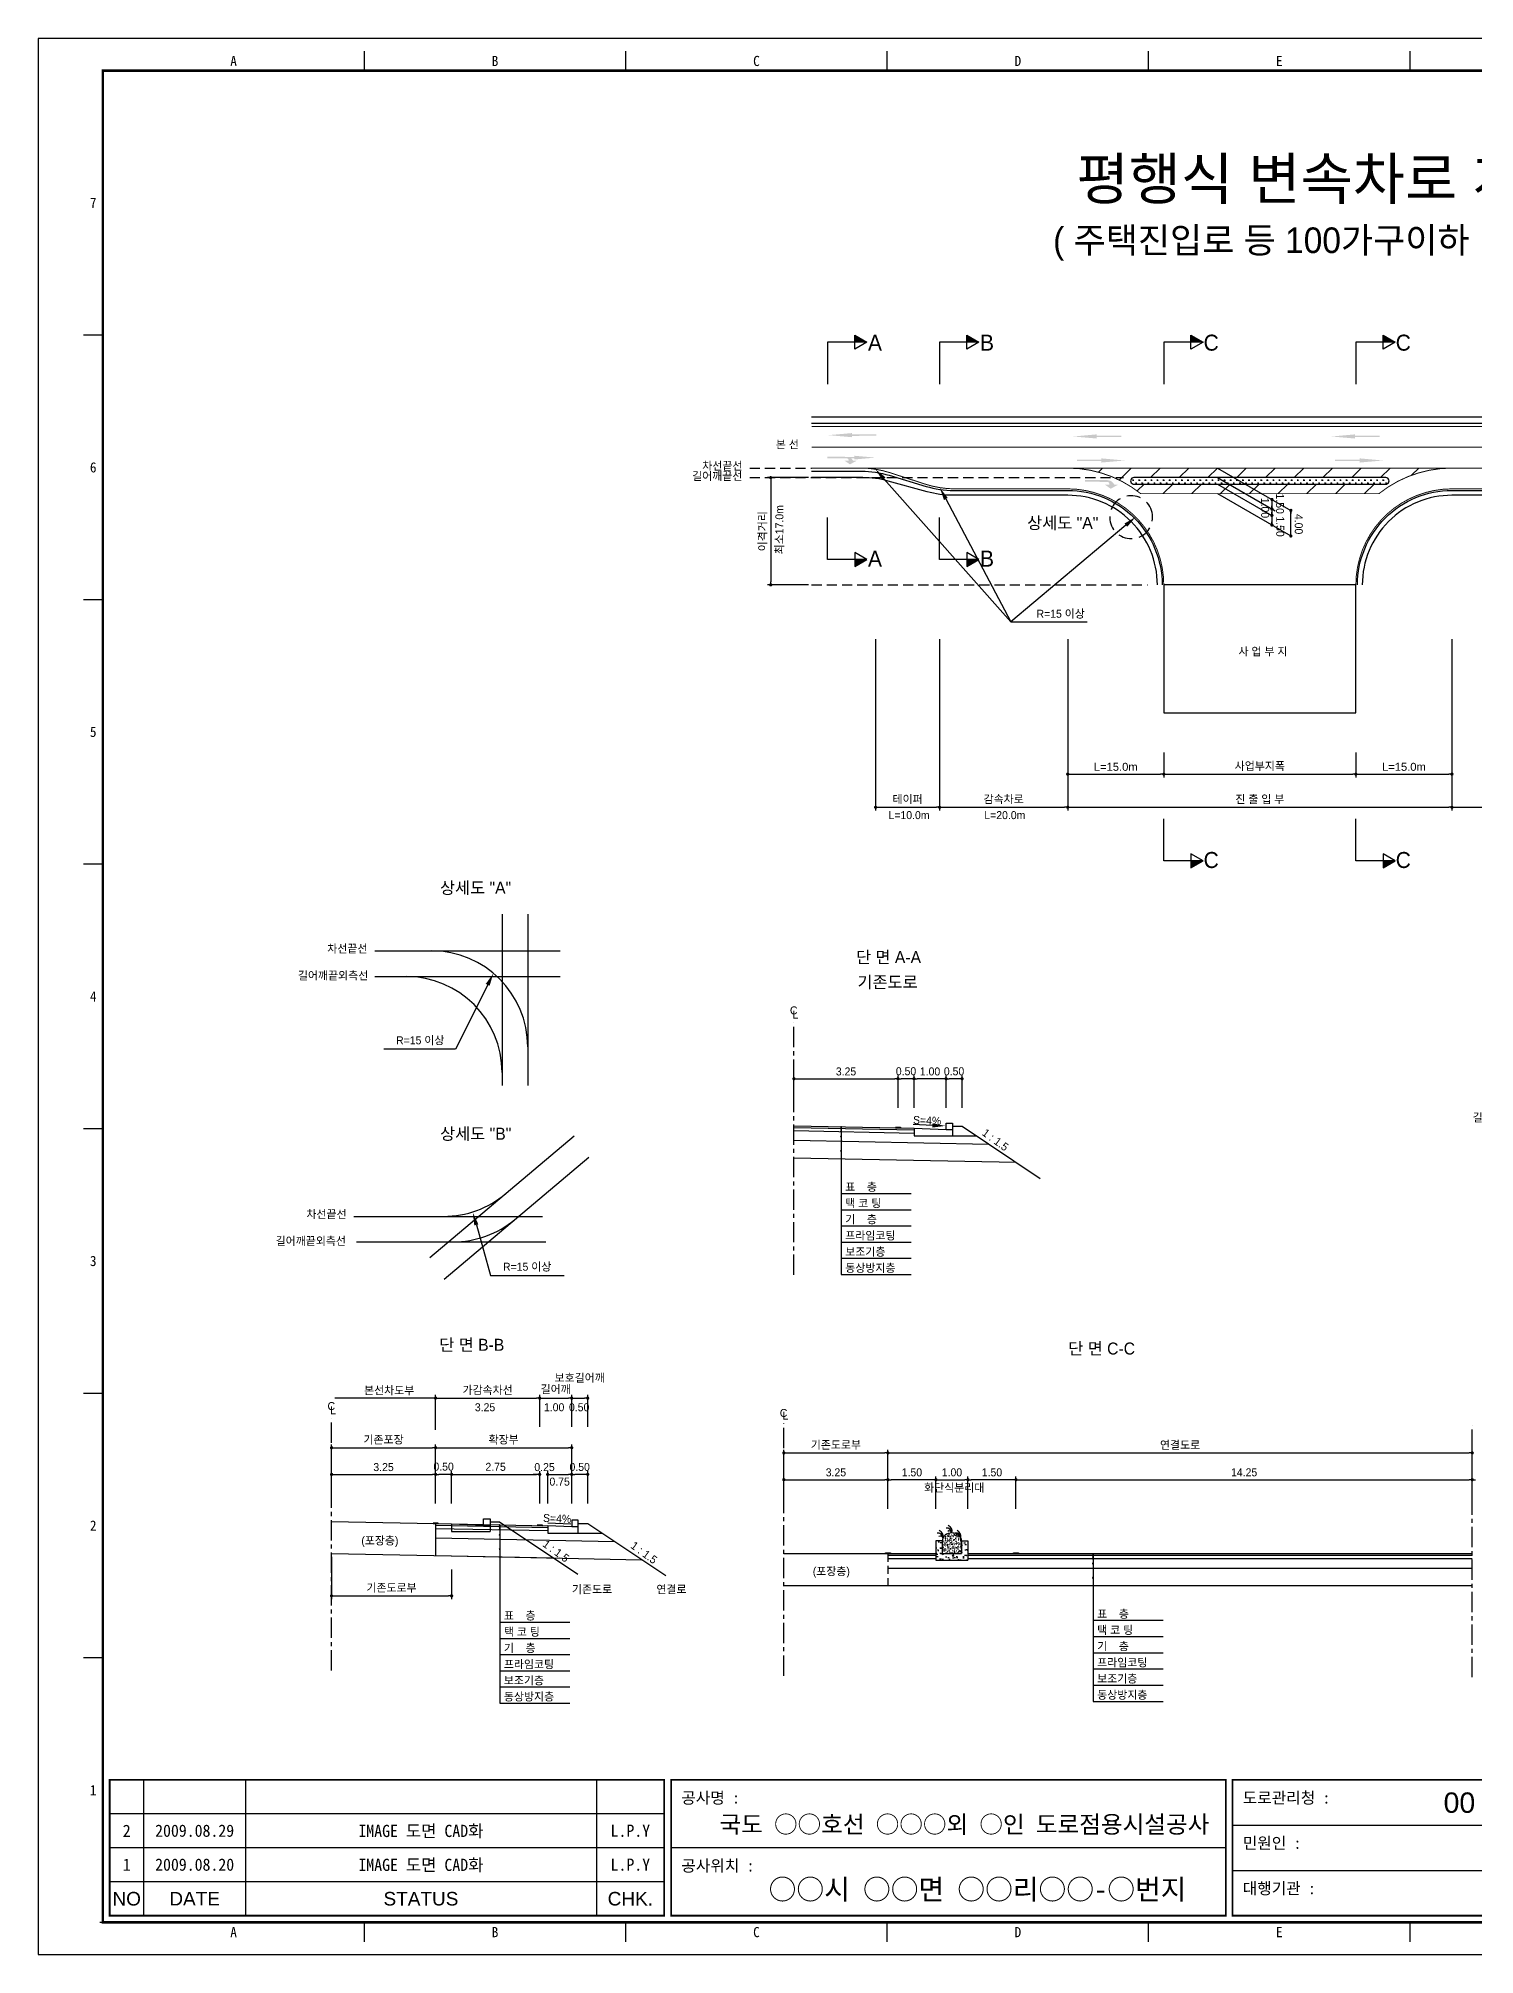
# Model space of a CAD drawing. Header units: millimetres. Extents: x 511 to 935, y -9 to 291.
# Drawn here: x 511.3 to 735.6, y -8.8 to 290.6 of the extents above; entities that cross this region are included whole.
import ezdxf
from ezdxf.enums import TextEntityAlignment as Align

# ---------------------------------------------------------------- set-up
doc = ezdxf.new("R2010")
doc.units = ezdxf.units.MM
doc.linetypes.add('CENTER', pattern=[50.8, 31.75, -6.35, 6.35, -6.35])
doc.linetypes.add('HIDDEN', pattern=[9.525, 6.35, -3.175])
for name, color, linetype in [('CC-GSTR-0004', 4, 'Continuous'), ('CM-LANE-0030', 30, 'Continuous'), ('CZ-DIMT-0002', 7, 'Continuous'), ('CZ-EXST-0002', 1, 'Continuous'), ('CZ-LIN1-0007', 7, 'Continuous'), ('CZ-LIN2-0003', 3, 'Continuous'), ('CZ-LINE-0001', 7, 'Continuous'), ('CZ-TEXT-BOX0', 7, 'Continuous'), ('TITLE', 7, 'Continuous')]:
    doc.layers.add(name, color=color, linetype=linetype)
doc.styles.add('견고딕', font='arial.ttf')
doc.styles.add('돋움', font='')
doc.styles.add('돋음체', font='')
doc.styles.get('돋움').set_extended_font_data('Dotum')
doc.styles.get('돋음체').set_extended_font_data('DotumChe')

# ---------------------------------------------------------------- blocks, each defined once
blk = doc.blocks.new('_Dot')
at = {"color": 0, "linetype": 'ByBlock', "lineweight": -2}
blk.add_line((-0.5, 0), (-1, 0), dxfattribs=at)
at = {"color": 0, "linetype": 'ByBlock', "const_width": 0.5}
blk.add_lwpolyline([(-0.25, 0, 1), (0.25, 0, 1)], format="xyb", close=True, dxfattribs=at)

msp = doc.modelspace()

# ---------------------------------------------------------------- hatches: boundary and pattern name
at = {"layer": 'CM-LANE-0030'}
h = msp.add_hatch(dxfattribs=at)
h.set_pattern_fill('ANSI31', color=256, style=0)
h.set_pattern_definition([(45, (87.7708, -7.0126), (-2.245064, 2.245064), [])])
h.paths.add_polyline_path([(732.03, 223.47), (672.03, 223.47, -0.170323), (683.43, 219.47), (720.63, 219.47, -0.170323)])
h.paths.add_polyline_path([(721.71, 221.97, -0.750696), (721.98, 221.05, 0.001926), (721.86, 220.97), (682.2, 220.97, 0.001926), (682.08, 221.05, -0.750696), (682.35, 221.97)], flags=16)
at = {"layer": 'CZ-EXST-0002'}
h = msp.add_hatch(dxfattribs=at)
h.set_pattern_fill('AR-SAND', color=256, scale=0.01, style=0)
h.set_pattern_definition([(37.5, (-456.66543, 3536.72653), (-0.016000313, 0.489413237), [0, -0.38608, 0, -0.4318, 0, -0.41275]), (7.5, (-456.6654, 3536.7265), (0.44952328, 0.7168251), [0, -0.20828, 0, -0.34798, 0, -0.13335]), (327.5, (-456.97785, 3536.72653), (0.79099237, 0.001437185), [0, -0.127, 0, -0.4572, 0, -0.5969]), (317.5, (-456.97785, 3536.7265), (0.76355645, 0.22292932), [0, -0.0635, 0, -0.29972, 0, -0.3429])])
edge = h.paths.add_edge_path()
edge.add_ellipse((653.95, 55.88), major_axis=(-1.5, 0), ratio=0.829212, start_angle=180, end_angle=360)
edge.add_line((652.45, 55.88), (652.45, 53.88))
edge.add_line((652.45, 53.88), (655.45, 53.88))
edge.add_line((655.45, 53.88), (655.45, 55.88))
h = msp.add_hatch(dxfattribs=at)
h.set_pattern_fill('AR-CONC', color=256, scale=0.01, style=0)
h.set_pattern_definition([(50, (-456.6654, 3536.7265), (1.8218467, -0.15939086), [0.1905, -2.0955]), (355, (-456.6654, 3536.7265), (-0.3524283, 1.9105664), [0.1524, -1.6764]), (100.451, (-456.5136, 3536.7132), (1.469425, 1.7511669), [0.1619, -1.7809]), (46.1842, (-456.6654, 3537.2345), (2.7107904, -0.4204233), [0.28575, -3.14325]), (96.6356, (-456.4395, 3537.1995), (2.3740423, 2.4742556), [0.24285, -2.67135]), (351.184, (-456.6654, 3537.2345), (2.374046, 2.4742512), [0.2286, -2.5146]), (21, (-456.4114, 3537.1075), (1.5161488, -1.0226552), [0.1905, -2.0955]), (326, (-456.4114, 3537.1075), (0.6180203, 1.8418797), [0.1524, -1.6764]), (71.4514, (-456.285, 3537.0223), (2.1341649, 0.8192286), [0.1619, -1.7809]), (37.5, (-456.6654, 3536.7265), (0.03088603, 0.84555039), [0, -1.65608, 0, -1.7018, 0, -1.68275]), (7.5, (-456.6654, 3536.7265), (0.66819663, 1.00180575), [0, -0.97028, 0, -1.61798, 0, -0.64135]), (327.5, (-457.23185, 3536.7265), (1.35590595, -0.05728744), [0, -0.635, 0, -1.9812, 0, -2.6289]), (317.5, (-457.4859, 3536.7265), (1.4812918, 0.2542649), [0, -0.8255, 0, -1.31572, 0, -1.8669])])
h.paths.add_polyline_path([(656.45, 52.88), (656.45, 55.88), (655.45, 55.88), (655.45, 53.88), (652.45, 53.88), (652.45, 55.88), (651.45, 55.88), (651.45, 52.88)])
at = {"layer": 'CZ-LIN1-0007'}
for points in [[(638.33, 228.93), (638.33, 228.72), (642.16, 228.72), (642.16, 228.51), (638.33, 228.5), (638.33, 228.29), (634.68, 228.61)], [(676.57, 228.73), (676.57, 228.51), (680.39, 228.51), (680.39, 228.3), (676.57, 228.3), (676.57, 228.08), (672.92, 228.4)], [(716.89, 228.73), (716.89, 228.51), (720.72, 228.51), (720.72, 228.3), (716.89, 228.3), (716.89, 228.08), (713.24, 228.4)], [(637.6, 225.22, -0.267976), (638.51, 224.61), (639.06, 224.61), (638.03, 224.04), (637.2, 224.61), (637.81, 224.61, 0.504994), (637.53, 224.98), (634.48, 225), (634.48, 225.24)], [(638.73, 225.39), (638.73, 225.2), (635.3, 225.2), (635.3, 225.01), (638.73, 225.01), (638.73, 224.81), (642, 225.1)], [(677.29, 224.98), (677.29, 224.76), (673.47, 224.76), (673.47, 224.55), (677.29, 224.55), (677.29, 224.33), (680.94, 224.65)], [(717.62, 224.98), (717.62, 224.76), (713.79, 224.76), (713.79, 224.55), (717.62, 224.55), (717.62, 224.33), (721.27, 224.65)], [(678.27, 221.58, -0.267976), (679.3, 220.89), (679.93, 220.89), (678.76, 220.24), (677.81, 220.88), (678.51, 220.89, 0.504994), (678.2, 221.31), (674.73, 221.33), (674.73, 221.6)], [(645.91, 120.38), (645.91, 120.5), (645.16, 120.52), (645.16, 120.39)], [(573.69, 58.57), (573.69, 58.69), (572.94, 58.71), (572.94, 58.58)], [(589.94, 58.24), (589.94, 58.37), (589.19, 58.38), (589.19, 58.26)], [(644.33, 53.88), (644.33, 54.01), (643.58, 54.01), (643.58, 53.88)], [(664.33, 53.88), (664.33, 54.01), (663.58, 54.01), (663.58, 53.88)]]:
    msp.add_hatch(color=256, dxfattribs=at).paths.add_polyline_path(points)
at = {"layer": 'CZ-LIN2-0003'}
h = msp.add_hatch(dxfattribs=at)
h.set_pattern_fill('CROSS', color=256, scale=0.075, style=0)
h.set_pattern_definition([(0, (87.77075, -7.01255), (0.47625, 0.47625), [0.238125, -0.714375]), (90, (87.8898, -7.1316), (-0.47625, 0.47625), [0.238125, -0.714375])])
h.paths.add_polyline_path([(721.86, 220.97, -0.001926), (721.98, 221.05, 0.750696), (721.71, 221.97), (682.35, 221.97, 0.750696), (682.08, 221.05, -0.001926), (682.2, 220.97)])
at = {"layer": 'CZ-LINE-0001'}
for points in [[(638.78, 244.24), (638.78, 243.14), (640.68, 243.14)], [(656.27, 244.24), (656.27, 243.14), (658.17, 243.14)], [(691.27, 244.24), (691.27, 243.14), (693.17, 243.14)], [(721.27, 244.24), (721.27, 243.14), (723.17, 243.14)], [(640.68, 209.19), (638.78, 209.19), (638.78, 208.09)], [(658.17, 209.19), (656.27, 209.19), (656.27, 208.09)], [(693.17, 162.11), (691.27, 162.11), (691.27, 161.01)], [(723.17, 162.11), (721.27, 162.11), (721.27, 161.01)]]:
    msp.add_hatch(color=256, dxfattribs=at).paths.add_polyline_path(points)

# ---------------------------------------------------------------- linework, layer by layer
at = {"color": 0, "linetype": 'ByBlock', "lineweight": -2}
for p, q in [((703.92, 218.32), (703.92, 218.07)), ((703.92, 217.32), (703.92, 217.57)), ((703.92, 216.82), (703.92, 216.57)), ((703.92, 216.32), (703.92, 216.57)), ((706.88, 216.61), (706.88, 216.36)), ((703.92, 214.82), (703.92, 215.07)), ((706.88, 213.11), (706.88, 213.36)), ((573.07, 78.17), (572.82, 78.17)), ((735.45, 65.43), (735.7, 65.43))]:
    msp.add_line(p, q, dxfattribs=at)
at = {"color": 0, "linetype": 'ByBlock', "const_width": 0.25}
for points in [[(703.92, 218.44, 1), (703.92, 218.69, 1)], [(703.92, 217.19, 1), (703.92, 216.94, 1)], [(703.92, 216.94, 1), (703.92, 217.19, 1)], [(703.92, 216.19, 1), (703.92, 215.94, 1)], [(706.88, 216.73, 1), (706.88, 216.98, 1)], [(703.92, 214.69, 1), (703.92, 214.44, 1)], [(706.88, 212.98, 1), (706.88, 212.73, 1)], [(573.19, 78.17, 1), (573.44, 78.17, 1)], [(735.33, 65.43, 1), (735.08, 65.43, 1)]]:
    msp.add_lwpolyline(points, format="xyb", close=True, dxfattribs=at)
at = {"layer": 'CC-GSTR-0004'}
for p, q in [((648.03, 120.34), (648.03, 119.14)), ((648.03, 120.34), (653.03, 120.14)), ((653.03, 120.14), (653.03, 121.14)), ((653.03, 121.14), (654.03, 121.14)), ((653.03, 120.14), (654.03, 120.14)), ((654.03, 121.14), (654.03, 119.14)), ((648.03, 119.14), (654.03, 119.14))]:
    msp.add_line(p, q, dxfattribs=at)
for points in [[(632.03, 231.47), (802.03, 231.47)], [(632.03, 230.47), (802.03, 230.47)], [(595.57, 58.08), (594.57, 58.08), (590.82, 58.23), (590.82, 57.08), (595.57, 57.08), (595.57, 59.08), (594.57, 59.08), (594.57, 58.08)]]:
    msp.add_lwpolyline(points, dxfattribs=at)
for points in [[(632.03, 222.97), (639.83, 222.97, -0.072993), (644.14, 222.34), (644.14, 222.34), (649.92, 220.61), (649.92, 220.61, 0.072993), (654.23, 219.97), (672.03, 219.97, -0.414214), (686.78, 205.22)], [(686.03, 205.22, 0.414214), (672.03, 219.22), (654.06, 219.22, -0.067192), (650.08, 219.76), (643.98, 221.44, 0.067192), (640.01, 221.97), (632.03, 221.97)], [(717.28, 205.22, -0.414214), (732.03, 219.97), (770.91, 219.97), (770.91, 219.97, 0.03724), (773.14, 220.14), (790.92, 222.81, -0.03724), (793.15, 222.97), (793.15, 222.97), (802.03, 222.97)], [(802.03, 221.97), (793.06, 221.97), (793.06, 221.97, 0.034174), (791.01, 221.83), (773.05, 219.36), (773.05, 219.36, -0.034174), (771, 219.22), (771, 219.22), (732.03, 219.22, 0.414214), (718.03, 205.22)]]:
    msp.add_lwpolyline(points, format="xyb", dxfattribs=at)
at = {"layer": 'CM-LANE-0030', "const_width": 0.15}
msp.add_lwpolyline([(632.03, 226.72), (802.03, 226.72)], dxfattribs=at)
msp.add_lwpolyline([(720.63, 219.47), (683.43, 219.47, 0.170323), (672.03, 223.47), (732.03, 223.47, 0.170323)], format="xyb", close=True, dxfattribs=at)
at = {"layer": 'CZ-EXST-0002'}
for p, q in [((583.71, 153.79), (583.71, 127.01)), ((587.7, 153.79), (587.7, 127.01)), ((563.82, 148.05), (592.77, 148.05)), ((563.82, 144.04), (592.77, 144.04)), ((572.43, 100.15), (594.98, 119.13)), ((574.64, 96.78), (597.24, 115.81)), ((560.56, 106.57), (590.03, 106.57)), ((560.97, 102.57), (590.51, 102.57)), ((557.07, 58.9), (575.82, 58.53)), ((575.82, 58.53), (580.82, 58.33)), ((575.82, 58.53), (575.82, 57.33)), ((575.82, 57.33), (581.82, 57.33)), ((580.82, 59.33), (581.82, 59.33)), ((580.82, 58.33), (580.82, 59.33)), ((580.82, 58.33), (581.82, 58.33)), ((581.82, 59.33), (581.82, 57.33)), ((581.82, 58.83), (583.32, 58.83)), ((583.32, 58.83), (595.52, 50.69)), ((557.07, 53.9), (591.75, 53.21)), ((627.7, 53.88), (643.95, 53.88)), ((627.7, 48.88), (643.95, 48.88))]:
    msp.add_line(p, q, dxfattribs=at)
at = {"layer": 'CZ-LIN1-0007'}
for p, q in [((645.16, 120.52), (645.91, 120.5)), ((645.16, 120.39), (645.91, 120.38)), ((645.91, 120.5), (645.91, 120.38)), ((572.94, 58.71), (573.69, 58.69)), ((572.94, 58.58), (573.69, 58.57)), ((573.69, 58.69), (573.69, 58.57)), ((589.19, 58.38), (589.94, 58.37)), ((589.19, 58.26), (589.94, 58.24)), ((589.94, 58.37), (589.94, 58.24)), ((643.58, 53.88), (643.58, 54.01)), ((643.58, 54.01), (644.33, 54.01)), ((644.33, 54.01), (644.33, 53.88)), ((663.58, 54.01), (664.33, 54.01)), ((663.58, 53.88), (663.58, 54.01)), ((664.33, 54.01), (664.33, 53.88)), ((644.33, 53.88), (643.58, 53.88)), ((664.33, 53.88), (663.58, 53.88))]:
    msp.add_line(p, q, dxfattribs=at)
at = {"layer": 'CZ-LIN1-0007', "const_width": 0.15}
for points in [[(632.03, 229.97), (802.03, 229.97)], [(655.84, 223.47), (672.03, 223.47)], [(732.03, 223.47), (762.64, 223.47)]]:
    msp.add_lwpolyline(points, dxfattribs=at)
for points in [[(687.03, 205.22, 0.414214), (672.03, 220.22), (654.41, 220.22, -0.07872), (649.77, 220.96), (649.77, 220.96), (644.29, 222.74, 0.07872), (639.65, 223.47), (632.03, 223.47)], [(802.03, 223.47), (793.24, 223.47, 0.040295), (790.83, 223.28), (773.23, 220.42), (773.23, 220.42, -0.040295), (770.82, 220.22), (770.82, 220.22), (732.03, 220.22, 0.414214), (717.03, 205.22)]]:
    msp.add_lwpolyline(points, format="xyb", dxfattribs=at)
at = {"layer": 'CZ-LIN1-0007', "linetype": 'HIDDEN', "const_width": 0.15}
msp.add_lwpolyline([(639.65, 223.47), (655.84, 223.47)], dxfattribs=at)
at = {"layer": 'CZ-LIN2-0003'}
for p, q in [((629.28, 120.71), (648.03, 120.34)), ((629.28, 120.46), (648.03, 120.09)), ((629.28, 119.96), (648.03, 119.59)), ((654.03, 120.64), (655.53, 120.64)), ((655.53, 120.64), (667.74, 112.5)), ((629.28, 118.46), (659.71, 117.85)), ((654.03, 119.14), (657.78, 119.14)), ((629.28, 115.71), (663.96, 115.02)), ((573.32, 58.58), (573.32, 53.58)), ((573.32, 58.58), (590.82, 58.23)), ((573.32, 58.33), (590.82, 57.98)), ((573.32, 57.83), (590.82, 57.48)), ((595.57, 58.58), (597.07, 58.58)), ((595.57, 57.08), (599.32, 57.08)), ((597.07, 58.58), (609.27, 50.44)), ((573.32, 56.33), (601.28, 55.77)), ((652.45, 55.88), (651.45, 55.88)), ((651.45, 55.88), (651.45, 52.88)), ((652.45, 55.88), (652.45, 53.88)), ((655.45, 55.88), (655.45, 53.88)), ((655.45, 55.88), (656.45, 55.88)), ((656.45, 55.88), (656.45, 52.88)), ((573.32, 53.58), (605.53, 52.93)), ((643.95, 53.88), (651.45, 53.88)), ((643.95, 53.63), (651.45, 53.63)), ((643.95, 53.13), (651.45, 53.13)), ((643.95, 51.63), (735.2, 51.63)), ((651.45, 52.88), (656.45, 52.88)), ((652.45, 53.88), (655.45, 53.88)), ((656.45, 53.88), (735.2, 53.88)), ((656.45, 53.63), (735.2, 53.63)), ((656.45, 53.13), (735.2, 53.13)), ((643.95, 48.88), (735.2, 48.88))]:
    msp.add_line(p, q, dxfattribs=at)
msp.add_lwpolyline([(682.08, 221.05, -0.001926), (682.2, 220.97), (721.86, 220.97, -0.001926), (721.98, 221.05, 0.750696), (721.71, 221.97), (682.35, 221.97, 0.750696)], format="xyb", close=True, dxfattribs=at)
msp.add_lwpolyline([(717.03, 205.22), (687.03, 205.22), (687.03, 185.22), (717.03, 185.22)], close=True, dxfattribs=at)
for centre, radius, start, end in [((572.7, 133.05), 15, 0, 90), ((568.71, 129.04), 15, 0, 90), ((574.59, 121.57), 15, 270, 310.097), ((576.04, 117.57), 15, 270, 310.097), ((651.69, 56.22), 0.88, 7.8639, 92.7752), ((651.58, 56.56), 1, 347.1802, 67.3267), ((653.08, 57), 0.88, 7.8639, 92.7752), ((653.54, 56.98), 0.44, 19.771, 124.0366), ((652.97, 57.35), 1, 347.1802, 67.3267), ((654.47, 56.22), 0.88, 7.8639, 92.7752), ((654.37, 56.56), 1, 347.1802, 67.3267), ((652.15, 56.19), 0.44, 19.771, 124.0366), ((654.93, 56.19), 0.44, 19.771, 124.0366)]:
    msp.add_arc(centre, radius, start, end, dxfattribs=at)
msp.add_ellipse((653.95, 55.88), major_axis=(-1.5, 0), ratio=0.829212, start_param=3.141593, end_param=6.283185, dxfattribs=at)
at = {"layer": 'CZ-LINE-0001'}
for p, q in [((640.68, 243.14), (634.54, 243.14)), ((634.54, 243.14), (634.54, 236.6)), ((638.78, 242.04), (638.78, 244.24)), ((638.78, 244.24), (640.68, 243.14)), ((640.68, 243.14), (638.78, 242.04)), ((658.17, 243.14), (652.03, 243.14)), ((652.03, 243.14), (652.03, 236.6)), ((656.27, 242.04), (656.27, 244.24)), ((656.27, 244.24), (658.17, 243.14)), ((658.17, 243.14), (656.27, 242.04)), ((693.17, 243.14), (687.03, 243.14)), ((687.03, 243.14), (687.03, 236.6)), ((691.27, 242.04), (691.27, 244.24)), ((691.27, 244.24), (693.17, 243.14)), ((693.17, 243.14), (691.27, 242.04)), ((723.17, 243.14), (717.03, 243.14)), ((717.03, 243.14), (717.03, 236.6)), ((721.27, 242.04), (721.27, 244.24)), ((721.27, 244.24), (723.17, 243.14)), ((723.17, 243.14), (721.27, 242.04)), ((631.53, 221.97), (625.15, 221.97)), ((695.43, 223.47), (706.88, 216.86)), ((695.43, 221.97), (704.42, 216.78)), ((625.65, 221.47), (625.65, 205.72)), ((695.43, 220.97), (703.92, 216.07)), ((695.43, 219.47), (706.88, 212.86)), ((634.54, 209.19), (634.54, 215.73)), ((652.03, 209.19), (652.03, 215.73)), ((703.92, 218.07), (703.92, 214.57)), ((706.88, 212.86), (706.88, 216.86)), ((640.68, 209.19), (638.78, 210.29)), ((638.78, 210.29), (638.78, 208.09)), ((658.17, 209.19), (656.27, 210.29)), ((656.27, 210.29), (656.27, 208.09)), ((640.68, 209.19), (634.54, 209.19)), ((638.78, 208.09), (640.68, 209.19)), ((658.17, 209.19), (652.03, 209.19)), ((656.27, 208.09), (658.17, 209.19)), ((631.53, 205.22), (625.15, 205.22)), ((663.14, 199.45), (675.08, 199.45)), ((642.03, 196.75), (642.03, 169.98)), ((652.03, 196.75), (652.03, 169.98)), ((652.03, 196.75), (652.03, 169.98)), ((672.03, 196.75), (672.03, 169.98)), ((732.03, 196.75), (732.03, 169.98)), ((672.03, 179.03), (672.03, 169.98)), ((672.03, 179.03), (672.03, 175.15)), ((687.03, 179.03), (687.03, 175.15)), ((687.03, 179.03), (687.03, 175.15)), ((717.03, 179.03), (717.03, 175.15)), ((717.03, 179.03), (717.03, 175.15)), ((732.03, 179.03), (732.03, 175.15)), ((732.03, 179.03), (732.03, 169.98)), ((672.53, 175.65), (686.53, 175.65)), ((687.53, 175.65), (716.53, 175.65)), ((717.53, 175.65), (731.53, 175.65)), ((642.53, 170.48), (651.53, 170.48)), ((652.53, 170.48), (671.53, 170.48)), ((672.53, 170.48), (731.53, 170.48)), ((687.03, 162.11), (687.03, 168.65)), ((717.03, 162.11), (717.03, 168.65)), ((732.53, 170.48), (771.53, 170.48)), ((693.17, 162.11), (687.03, 162.11)), ((693.17, 162.11), (691.27, 163.21)), ((691.27, 163.21), (691.27, 161.01)), ((691.27, 161.01), (693.17, 162.11)), ((723.17, 162.11), (717.03, 162.11)), ((723.17, 162.11), (721.27, 163.21)), ((721.27, 163.21), (721.27, 161.01)), ((721.27, 161.01), (723.17, 162.11)), ((629.28, 123.5), (629.28, 128.56)), ((629.78, 128.06), (645.03, 128.06)), ((645.53, 123.5), (645.53, 128.56)), ((645.53, 123.5), (645.53, 128.56)), ((647.53, 128.06), (646.03, 128.06)), ((648.03, 123.5), (648.03, 128.56)), ((648.03, 123.5), (648.03, 128.56)), ((652.53, 128.06), (648.53, 128.06)), ((653.03, 123.5), (653.03, 128.56)), ((653.03, 125.95), (653.03, 128.56)), ((655.03, 128.06), (653.53, 128.06)), ((655.53, 123.5), (655.53, 128.56)), ((636.64, 120.57), (636.64, 97.49)), ((636.64, 110.15), (647.57, 110.15)), ((636.64, 107.61), (647.57, 107.61)), ((636.64, 105.08), (647.57, 105.08)), ((636.64, 102.55), (647.57, 102.55)), ((636.64, 100.02), (647.57, 100.02)), ((636.64, 97.49), (647.57, 97.49)), ((573.32, 78.17), (557.57, 78.17)), ((573.32, 73.2), (573.32, 78.67)), ((573.32, 73.7), (573.32, 78.67)), ((573.82, 78.17), (589.07, 78.17)), ((589.57, 73.7), (589.57, 78.67)), ((589.57, 73.7), (589.57, 78.67)), ((590.07, 78.17), (594.07, 78.17)), ((594.57, 73.7), (594.57, 78.67)), ((594.57, 73.7), (594.57, 78.67)), ((595.07, 78.17), (596.57, 78.17)), ((597.07, 73.7), (597.07, 78.67)), ((557.07, 66.75), (557.07, 70.92)), ((557.57, 70.42), (572.82, 70.42)), ((573.32, 66.75), (573.32, 70.92)), ((573.32, 66.75), (573.32, 70.92)), ((573.82, 70.42), (594.07, 70.42)), ((594.57, 66.75), (594.57, 70.92)), ((627.7, 65.93), (627.7, 70.11)), ((628.2, 69.61), (643.45, 69.61)), ((643.95, 65.93), (643.95, 70.11)), ((643.95, 65.93), (643.95, 70.11)), ((644.45, 69.61), (734.7, 69.61)), ((735.2, 65.93), (735.2, 70.11)), ((557.07, 61.7), (557.07, 66.75)), ((557.57, 66.25), (572.82, 66.25)), ((573.32, 61.7), (573.32, 66.75)), ((573.32, 61.7), (573.32, 66.75)), ((575.32, 66.25), (573.82, 66.25)), ((575.82, 61.7), (575.82, 66.75)), ((575.82, 61.7), (575.82, 66.75)), ((576.32, 66.25), (589.07, 66.25)), ((589.07, 66.25), (588.57, 66.25)), ((589.57, 61.7), (589.57, 66.75)), ((589.57, 61.7), (589.57, 66.75)), ((590.82, 61.7), (590.82, 66.75)), ((590.82, 61.7), (590.82, 66.75)), ((591.32, 66.25), (591.82, 66.25)), ((591.32, 66.25), (594.07, 66.25)), ((594.57, 64.14), (594.57, 66.75)), ((594.57, 61.7), (594.57, 66.75)), ((596.57, 66.25), (595.07, 66.25)), ((597.07, 61.7), (597.07, 66.75)), ((627.7, 60.88), (627.7, 65.93)), ((643.95, 60.88), (643.95, 65.93)), ((643.95, 60.88), (643.95, 65.93)), ((651.45, 60.88), (651.45, 65.93)), ((651.45, 60.88), (651.45, 65.93)), ((656.45, 60.88), (656.45, 65.93)), ((656.45, 60.88), (656.45, 65.93)), ((663.95, 60.88), (663.95, 65.93)), ((663.95, 60.88), (663.95, 65.93)), ((735.2, 60.88), (735.2, 65.93)), ((735.2, 60.88), (735.2, 65.93)), ((628.2, 65.43), (643.45, 65.43)), ((650.95, 65.43), (644.45, 65.43)), ((651.95, 65.43), (655.95, 65.43)), ((663.45, 65.43), (656.95, 65.43)), ((664.45, 65.43), (734.7, 65.43)), ((583.33, 58.38), (583.33, 30.52)), ((557.07, 53.4), (557.07, 46.78)), ((575.82, 51.4), (575.82, 46.78)), ((675.98, 53.88), (675.98, 30.8)), ((557.57, 47.28), (575.32, 47.28)), ((583.33, 43.18), (594.27, 43.18)), ((675.98, 43.46), (686.92, 43.46)), ((583.33, 40.64), (594.27, 40.64)), ((675.98, 40.92), (686.92, 40.92)), ((583.33, 38.11), (594.27, 38.11)), ((675.98, 38.39), (686.92, 38.39)), ((583.33, 35.58), (594.27, 35.58)), ((583.33, 33.05), (594.27, 33.05)), ((675.98, 35.86), (686.92, 35.86)), ((675.98, 33.33), (686.92, 33.33)), ((583.33, 30.52), (594.27, 30.52)), ((675.98, 30.8), (686.92, 30.8))]:
    msp.add_line(p, q, dxfattribs=at)
at = {"layer": 'CZ-LINE-0001', "linetype": 'HIDDEN', "ltscale": 0.25}
for p, q in [((622.37, 223.47), (632.03, 223.47)), ((622.37, 221.97), (680.76, 221.97)), ((632.03, 205.22), (684.51, 205.22))]:
    msp.add_line(p, q, dxfattribs=at)
at = {"layer": 'CZ-LINE-0001', "linetype": 'HIDDEN', "ltscale": 0.35}
msp.add_line((685.27, 216.19), (685.27, 216.19), dxfattribs=at)
at = {"layer": 'CZ-LINE-0001', "linetype": 'CENTER', "ltscale": 0.1}
for p, q in [((629.28, 97.43), (629.28, 136.81)), ((557.07, 35.62), (557.07, 75.01)), ((627.7, 34.81), (627.7, 74.19)), ((735.2, 34.56), (735.2, 73.94))]:
    msp.add_line(p, q, dxfattribs=at)
at = {"layer": 'CZ-LINE-0001', "linetype": 'HIDDEN', "ltscale": 0.2}
msp.add_line((643.95, 53.88), (643.95, 48.88), dxfattribs=at)
at = {"layer": 'CZ-LINE-0001'}
for points in [[(643.33, 221.79), (663.14, 199.45)], [(652.99, 218.64), (663.14, 199.45)], [(681.11, 214.54), (663.14, 199.45)], [(581.45, 142.73), (576.44, 132.71), (565.21, 132.71)], [(650.91, 120.78), (647.9, 120.9)], [(579.68, 105.23), (581.91, 97.34), (593.4, 97.34)], [(594.46, 58.49), (590.82, 58.63)]]:
    msp.add_lwpolyline(points, dxfattribs=at)
at = {"layer": 'CZ-LINE-0001', "linetype": 'HIDDEN', "ltscale": 0.35}
msp.add_arc((681.94, 215.8), 3.35, 6.7667, 6.749, dxfattribs=at)
at = {"layer": 'CZ-LINE-0001', "linetype": 'ByBlock'}
for centre, start, end in [((636.64, 120.51), 0, 180), ((636.64, 120.51), 0, 180), ((636.64, 120.51), 180, 0), ((636.64, 120.51), 180, 0), ((636.64, 120.31), 0, 180), ((636.64, 120.31), 0, 180), ((636.64, 120.31), 180, 0), ((636.64, 120.31), 180, 0), ((636.64, 120.07), 0, 180), ((636.64, 120.07), 0, 180), ((636.64, 120.07), 180, 0), ((636.64, 120.07), 180, 0), ((636.63, 119.82), 0, 180), ((636.63, 119.82), 0, 180), ((636.63, 119.82), 180, 0), ((636.63, 119.82), 180, 0), ((636.63, 119.03), 0, 180), ((636.63, 119.03), 0, 180), ((636.63, 119.03), 180, 0), ((636.63, 119.03), 180, 0), ((636.63, 116.79), 0, 180), ((636.63, 116.79), 0, 180), ((636.63, 116.79), 180, 0), ((636.63, 116.79), 180, 0), ((675.97, 53.13), 0, 180), ((675.97, 53.13), 0, 180), ((675.97, 53.13), 180, 0), ((675.97, 53.13), 180, 0), ((675.97, 52.33), 0, 180), ((675.97, 52.33), 0, 180), ((675.97, 52.33), 180, 0), ((675.97, 52.33), 180, 0), ((675.98, 53.82), 0, 180), ((675.98, 53.82), 0, 180), ((675.98, 53.82), 180, 0), ((675.98, 53.82), 180, 0), ((675.98, 53.62), 0, 180), ((675.98, 53.62), 0, 180), ((675.98, 53.62), 180, 0), ((675.98, 53.62), 180, 0), ((675.98, 53.38), 0, 180), ((675.98, 53.38), 0, 180), ((675.98, 53.38), 180, 0), ((675.98, 53.38), 180, 0), ((675.97, 50.1), 0, 180), ((675.97, 50.1), 0, 180), ((675.97, 50.1), 180, 0), ((675.97, 50.1), 180, 0)]:
    msp.add_arc(centre, 0.0625, start, end, dxfattribs=at)
at = {"layer": 'CZ-LINE-0001'}
for centre, start, end in [((583.33, 57.63), 0, 180), ((583.33, 57.63), 0, 180), ((583.33, 57.63), 180, 0), ((583.33, 57.63), 180, 0), ((583.33, 56.83), 0, 180), ((583.33, 56.83), 0, 180), ((583.33, 58.32), 0, 180), ((583.33, 58.32), 0, 180), ((583.33, 58.32), 180, 0), ((583.33, 58.32), 180, 0), ((583.33, 58.12), 0, 180), ((583.33, 58.12), 0, 180), ((583.33, 58.12), 180, 0), ((583.33, 58.12), 180, 0), ((583.33, 57.88), 0, 180), ((583.33, 57.88), 0, 180), ((583.33, 57.88), 180, 0), ((583.33, 57.88), 180, 0), ((583.33, 56.83), 180, 0), ((583.33, 56.83), 180, 0), ((583.33, 54.6), 0, 180), ((583.33, 54.6), 0, 180), ((583.33, 54.6), 180, 0), ((583.33, 54.6), 180, 0)]:
    msp.add_arc(centre, 0.0625, start, end, dxfattribs=at)
for points in [[(643.08, 221.57), (642, 223.29), (643.58, 222.01)], [(652.7, 218.48), (652.06, 220.41), (653.29, 218.8)], [(680.89, 214.8), (682.64, 215.83), (681.32, 214.29)], [(581.15, 142.88), (582.34, 144.52), (581.75, 142.58)], [(650.92, 121.11), (652.9, 120.7), (650.89, 120.44)], [(579.36, 105.14), (579.13, 107.15), (580, 105.32)]]:
    msp.add_solid(points, dxfattribs=at)
at = {"layer": 'TITLE', "color": 7, "linetype": 'Continuous'}
for p, q in [((562.19, 285.56), (562.19, 288.59)), ((603.01, 285.56), (603.01, 288.59)), ((643.84, 285.56), (643.84, 288.59)), ((684.66, 285.56), (684.66, 288.59)), ((725.49, 285.56), (725.49, 288.59)), ((521.36, 244.23), (518.34, 244.23)), ((521.36, 202.9), (518.34, 202.9)), ((521.36, 161.58), (518.34, 161.58)), ((521.36, 120.25), (518.34, 120.25)), ((521.36, 78.92), (518.34, 78.92)), ((521.36, 37.59), (518.34, 37.59)), ((562.19, -6.76), (562.19, -3.74)), ((603.01, -6.76), (603.01, -3.74)), ((643.84, -6.76), (643.84, -3.74)), ((684.66, -6.76), (684.66, -3.74)), ((725.49, -6.76), (725.49, -3.74))]:
    msp.add_line(p, q, dxfattribs=at)
at = {"layer": 'TITLE', "ltscale": 150}
for p, q in [((527.73, 18.54), (527.73, -2.68)), ((543.64, 18.54), (543.64, -2.68)), ((598.42, 18.54), (598.42, -2.68)), ((609.03, 13.24), (522.42, 13.24)), ((697.77, 11.47), (784.38, 11.47)), ((609.03, 7.93), (522.42, 7.93)), ((696.7, 7.93), (610.09, 7.93)), ((697.77, 4.4), (784.38, 4.4)), ((609.03, 2.63), (522.42, 2.63))]:
    msp.add_line(p, q, dxfattribs=at)
at = {"layer": 'TITLE'}
msp.add_line((929.72, -3.74), (520.86, -3.74), dxfattribs=at)
msp.add_lwpolyline([(511.28, -8.77), (934.64, -8.77), (934.64, 290.6), (511.28, 290.6)], close=True, dxfattribs=at)
at = {"layer": 'TITLE', "linetype": 'Continuous', "const_width": 0.403}
msp.add_lwpolyline([(521.36, -3.74), (521.36, 285.56), (929.61, 285.56), (929.61, -3.74)], close=True, dxfattribs=at)
at = {"layer": 'TITLE', "ltscale": 150, "const_width": 0.265}
for points in [[(522.42, 18.54), (609.03, 18.54), (609.03, -2.68), (522.42, -2.68)], [(610.09, 18.54), (696.7, 18.54), (696.7, -2.68), (610.09, -2.68)], [(784.38, -2.68), (697.77, -2.68), (697.77, 18.54), (784.38, 18.54)]]:
    msp.add_lwpolyline(points, close=True, dxfattribs=at)

# ---------------------------------------------------------------- block references
at = {"layer": 'CZ-LINE-0001', "xscale": 0.5, "yscale": 0.5, "zscale": 0.5}
for p, rotation in [((625.65, 221.97), 90), ((625.65, 205.22), 270), ((672.03, 175.65), 180), ((687.03, 175.65), 180), ((717.03, 175.65), 180), ((642.03, 170.48), 180), ((652.03, 170.48), 180), ((672.03, 170.48), 180), ((732.03, 170.48), 180), ((629.28, 128.06), 180), ((645.53, 128.06), 180), ((648.03, 128.06), 180), ((653.03, 128.06), 180), ((573.32, 78.17), 180), ((589.57, 78.17), 180), ((594.57, 78.17), 180), ((557.07, 70.42), 180), ((573.32, 70.42), 180), ((627.7, 69.61), 180), ((643.95, 69.61), 180), ((557.07, 66.25), 180), ((573.32, 66.25), 180), ((575.82, 66.25), 180), ((590.82, 66.25), 180), ((590.82, 66.25), 180), ((594.57, 66.25), 180), ((627.7, 65.43), 180), ((643.95, 65.43), 180), ((651.45, 65.43), 180), ((656.45, 65.43), 180), ((663.95, 65.43), 180), ((557.07, 47.28), 180)]:
    msp.add_blockref('_Dot', p, dxfattribs=dict(at, rotation=rotation))
for p in [(687.03, 175.65), (717.03, 175.65), (732.03, 175.65), (652.03, 170.48), (672.03, 170.48), (732.03, 170.48), (645.53, 128.06), (648.03, 128.06), (653.03, 128.06), (655.53, 128.06), (589.57, 78.17), (594.57, 78.17), (597.07, 78.17), (573.32, 70.42), (594.57, 70.42), (643.95, 69.61), (735.2, 69.61), (573.32, 66.25), (575.82, 66.25), (589.57, 66.25), (589.57, 66.25), (594.57, 66.25), (597.07, 66.25), (643.95, 65.43), (651.45, 65.43), (656.45, 65.43), (663.95, 65.43), (735.2, 65.43), (575.82, 47.28)]:
    msp.add_blockref('_Dot', p, dxfattribs=at)

# ---------------------------------------------------------------- texts
at = {"layer": 'CZ-DIMT-0002', "style": '돋움'}
for s, height, p in [('A', 2.5, (641.93, 243.06)), ('B', 2.5, (659.43, 243.06)), ('C', 2.5, (694.43, 243.06)), ('C', 2.5, (724.43, 243.06)), ('본 선', 1.25, (628.25, 227.16)), ('차선끝선', 1.25, (618.1, 223.81)), ('길어깨끝선', 1.25, (617.3, 222.21)), ('상세도 "A"', 1.875, (671.25, 214.9)), ('A', 2.5, (641.93, 209.32)), ('B', 2.5, (659.43, 209.32)), ('R=15 이상', 1.25, (670.93, 200.71)), ('사 업 부 지', 1.25, (702.52, 194.81)), ('L=10.0m', 1.25, (647.25, 169.25)), ('L=20.0m', 1.25, (662.21, 169.25)), ('C', 2.5, (694.43, 162.24)), ('C', 2.5, (724.43, 162.24)), ('차선끝선', 1.25, (559.54, 148.39)), ('길어깨끝외측선', 1.25, (557.31, 144.19)), ('C', 1.25, (629.24, 138.74)), ('L', 1.25, (629.51, 138.08)), ('R=15 이상', 1.25, (570.92, 134.07)), ('차선끝선', 1.25, (556.28, 106.91)), ('길어깨끝외측선', 1.25, (553.83, 102.72)), ('R=15 이상', 1.25, (587.62, 98.7)), ('C', 1.25, (557.03, 76.93)), ('L', 1.25, (557.29, 76.27)), ('C', 1.25, (627.66, 75.85)), ('L', 1.25, (627.93, 75.45))]:
    msp.add_text(s, height=height, dxfattribs=at).set_placement(p, align=Align.MIDDLE_CENTER)
msp.add_text('최소17.0m', height=1.25, rotation=90, dxfattribs=at).set_placement((627.63, 210))
for s, p in [('길어깨외측선', (735.28, 121.39)), ('표    층', (637.29, 110.54)), ('택 코 팅', (637.29, 108)), ('기    층', (637.29, 105.47)), ('프라임코팅', (637.29, 102.94)), ('보조기층', (637.29, 100.41)), ('동상방지층', (637.29, 97.88)), ('3.25', (579.45, 76.12)), ('1.00', (590.24, 76.12)), ('0.50', (594.15, 76.12)), ('화단식분리대', (649.6, 63.55)), ('(포장층)', (561.72, 55.29)), ('(포장층)', (632.22, 50.5)), ('기존도로', (594.61, 47.68)), ('연결로', (607.8, 47.68)), ('표    층', (583.98, 43.56)), ('표    층', (676.63, 43.84)), ('택 코 팅', (583.98, 41.03)), ('택 코 팅', (676.63, 41.31)), ('기    층', (583.98, 38.5)), ('기    층', (676.63, 38.78)), ('프라임코팅', (583.98, 35.97)), ('프라임코팅', (676.63, 36.25)), ('보조기층', (583.98, 33.44)), ('보조기층', (676.63, 33.72)), ('동상방지층', (583.98, 30.91)), ('동상방지층', (676.63, 31.19))]:
    msp.add_text(s, height=1.25, dxfattribs=at).set_placement(p)
for s, rotation, p in [('S=4%', 357.7094, (650.08, 121.56)), ('1 : 1.5', 323.8881, (660.74, 118.52)), ('S=4%', 357.7094, (592.3, 59.38)), ('1 : 1.5', 323.8881, (592.12, 54.28)), ('1 : 1.5', 323.8881, (605.87, 54.03))]:
    msp.add_text(s, height=1.25, rotation=rotation, dxfattribs=at).set_placement(p, align=Align.MIDDLE_CENTER)
at = {"layer": 'CZ-DIMT-0002', "char_height": 1.25, "attachment_point": 5, "rotation": 270, "style": '돋움'}
for s, insert in [('1.00', (702.85, 217.24)), ('1.50', (705.17, 217.9)), ('1.50', (705.21, 214.33)), ('4.00', (708.1, 214.71))]:
    msp.add_mtext(s, dxfattribs=dict(at, insert=insert))
at = {"layer": 'CZ-DIMT-0002', "insert": (566.07, 79.31), "char_height": 1.25, "attachment_point": 5, "style": '돋움'}
msp.add_mtext('본선차도부', dxfattribs=at)
at = {"layer": 'CZ-LINE-0001', "insert": (624.45, 213.6), "char_height": 1.25, "attachment_point": 5, "rotation": 90, "style": '돋움'}
msp.add_mtext('\\A1;이격거리', dxfattribs=at)
at = {"layer": 'CZ-LINE-0001', "char_height": 1.25, "attachment_point": 5, "style": '돋움'}
for s, insert in [('\\A1;{\\fArial|b0|i0|c0|p32;L=15.0m}', (679.53, 176.79)), ('\\A1;사업부지폭', (702.03, 176.85)), ('\\A1;{\\fArial|b0|i0|c0|p32;L=15.0m}', (724.53, 176.79)), ('\\A1;테이퍼', (647.03, 171.67)), ('\\A1;감속차로', (662.03, 171.68)), ('\\A1;진 출 입 부', (702.03, 171.67)), ('\\A1;3.25', (637.41, 129.2)), ('\\A1;0.50', (646.78, 129.23)), ('\\A1;1.00', (650.53, 129.2)), ('\\A1;0.50', (654.28, 129.22)), ('\\A1;보호길어깨', (595.82, 81.28)), ('\\A1;가감속차선', (581.44, 79.37)), ('\\A1;길어깨', (592.07, 79.49)), ('\\A1;기존포장', (565.19, 71.62)), ('\\A1;확장부', (583.94, 71.62)), ('\\A1;기존도로부', (635.83, 70.8)), ('\\A1;연결도로', (689.58, 70.79)), ('\\A1;3.25', (565.19, 67.39)), ('\\A1;0.50', (574.57, 67.46)), ('\\A1;2.75', (582.69, 67.43)), ('\\A1;0.25', (590.33, 67.39)), ('\\A1;0.50', (595.82, 67.41)), ('\\A1;3.25', (635.83, 66.57)), ('\\A1;1.50', (647.7, 66.57)), ('\\A1;1.00', (653.95, 66.57)), ('\\A1;1.50', (660.2, 66.57)), ('\\A1;14.25', (699.58, 66.57)), ('\\A1;0.75', (592.69, 65.12)), ('\\A1;기존도로부', (566.44, 48.48))]:
    msp.add_mtext(s, dxfattribs=dict(at, insert=insert))
at = {"layer": 'CZ-TEXT-BOX0', "style": '돋움'}
for s, p in [('상세도 "A"', (579.56, 157.9)), ('단 면 A-A', (644.05, 147.06)), ('기존도로', (643.9, 143.16)), ('상세도 "B"', (579.58, 119.48)), ('단 면 B-B', (578.97, 86.5)), ('단 면 C-C', (677.33, 85.92))]:
    msp.add_text(s, height=1.875, dxfattribs=at).set_placement(p, align=Align.MIDDLE_CENTER)
at = {"layer": 'TITLE', "color": 3, "linetype": 'Continuous', "style": '돋음체'}
for s, p in [('A', (541.77, 287.07)), ('B', (582.6, 287.07)), ('C', (623.42, 287.07)), ('D', (664.25, 287.07)), ('E', (705.07, 287.07)), ('7', (519.85, 264.9)), ('6', (519.85, 223.57)), ('5', (519.85, 182.25)), ('4', (519.85, 140.92)), ('3', (519.85, 99.59)), ('2', (519.85, 58.26)), ('1', (519.85, 16.93)), ('A', (541.77, -5.25)), ('B', (582.6, -5.25)), ('C', (623.42, -5.25)), ('D', (664.25, -5.25)), ('E', (705.07, -5.25))]:
    msp.add_text(s, height=1.59, dxfattribs=at).set_placement(p, align=Align.MIDDLE)
at = {"layer": 'TITLE', "style": '돋움'}
for s, height, p in [('평행식 변속차로 계획평면도', 6.5, (724.7, 268.68)), ('( 주택진입로 등 100가구이하 : 2차로 1개소연결 )', 4, (724.74, 259.06))]:
    msp.add_text(s, height=height, dxfattribs=at).set_placement(p, align=Align.MIDDLE_CENTER)
at = {"layer": 'TITLE', "style": '돋음체'}
for s, p in [('공사명 : ', (611.69, 14.83)), ('도로관리청 :', (699.36, 14.83)), ('민원인 :', (699.36, 7.76)), ('공사위치 :', (611.69, 4.22)), ('대행기관 :', (699.36, 0.68))]:
    msp.add_text(s, height=1.804, dxfattribs=at).set_placement(p)
at = {"layer": 'TITLE', "color": 7, "linetype": 'Continuous'}
for s, height, style, p in [('00 국토 관리 사무소', 3.1832, '견고딕', (749.03, 15.01)), ('국도 ○○호선 ○○○외 ○인 도로점용시설공사', 2.7, '돋음체', (655.9, 11.62)), ('○○시 ○○면 ○○리○○-○번지', 3.1832, '돋음체', (657.93, 1.46))]:
    msp.add_text(s, height=height, dxfattribs=dict(at, style=style)).set_placement(p, align=Align.MIDDLE)
at = {"layer": 'TITLE', "color": 1, "linetype": 'Continuous', "style": '돋음체'}
msp.add_text('2', height=1.91, dxfattribs=at).set_placement((525.08, 10.58), align=Align.MIDDLE)
at = {"layer": 'TITLE', "linetype": 'Continuous'}
for s, height, style, p in [('2009.08.29', 1.91, '돋음체', (535.69, 10.58)), ('L.P.Y', 1.91, '돋음체', (603.73, 10.58)), ('1', 1.91, '돋음체', (525.08, 5.28)), ('2009.08.20', 1.91, '돋음체', (535.69, 5.28)), ('L.P.Y', 1.91, '돋음체', (603.73, 5.28)), ('NO', 2.122, '견고딕', (525.08, -0.03)), ('DATE', 2.122, '견고딕', (535.69, -0.03)), ('STATUS', 2.122, '견고딕', (571.03, -0.03)), ('CHK.', 2.122, '견고딕', (603.73, -0.03))]:
    msp.add_text(s, height=height, dxfattribs=dict(at, style=style)).set_placement(p, align=Align.MIDDLE)
at = {"layer": 'TITLE', "style": '돋음체'}
for p in [(571.03, 10.58), (571.03, 5.28)]:
    msp.add_text('IMAGE 도면 CAD화', height=1.9099, dxfattribs=at).set_placement(p, align=Align.MIDDLE)

doc.saveas('drawing.dxf')
